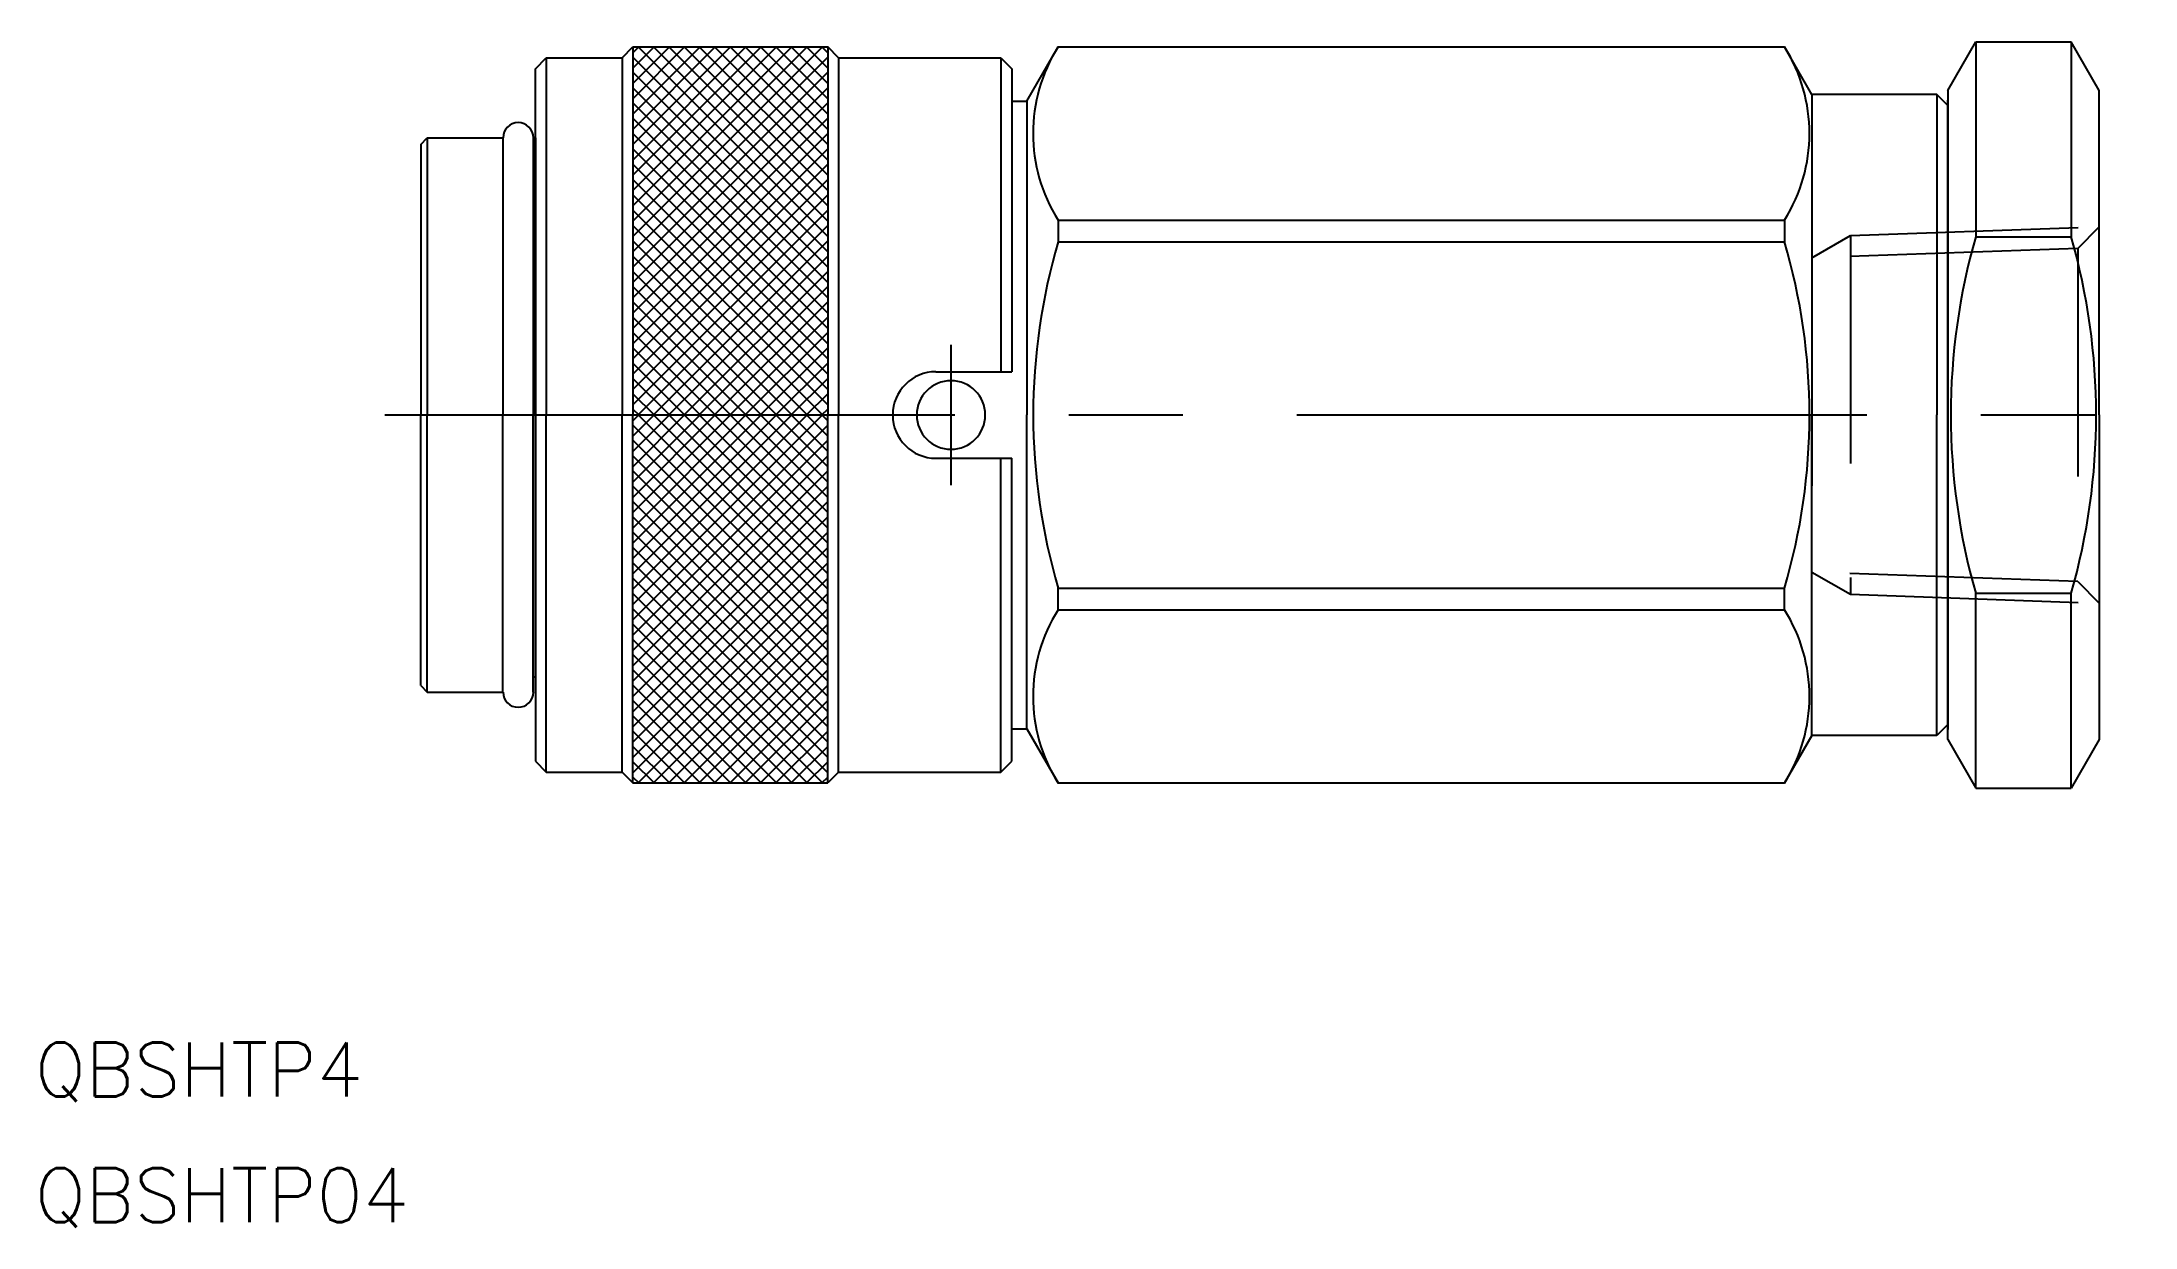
# Model space of a CAD drawing. Extents: x -21 to 96, y -45 to 21.
import ezdxf

# ---------------------------------------------------------------- set-up
doc = ezdxf.new("R2010")
doc.units = 0
doc.linetypes.add('CENTER', pattern=[50.8, 31.75, -6.35, 6.35, -6.35])
doc.linetypes.add('DASHED', pattern=[19.05, 12.7, -6.35])
doc.layers.get('0').update_dxf_attribs({"linetype": 'CONTINUOUS'})
doc.layers.add('CENTER', color=1, linetype='CENTER')
doc.styles.get("Standard").update_dxf_attribs({"font": 'txt.shx', "height": 3, "bigfont": 'bigfont.shx'})

msp = doc.modelspace()

# ---------------------------------------------------------------- linework, layer by layer
at = {"color": 7, "linetype": 'CONTINUOUS'}
for p, q in [((6.39, 19.29), (6.99, 19.9)), ((6.99, 19.9), (11.22, 19.9)), ((6.99, 19.9), (6.99, 0)), ((11.22, 19.9), (11.82, 20.5)), ((11.22, 19.9), (11.22, 0)), ((11.82, 20.5), (11.82, 0)), ((11.82, 20.5), (22.67, 20.5)), ((11.82, 9.94), (22.38, 20.5)), ((11.82, 10.79), (21.53, 20.5)), ((11.82, 16.76), (15.56, 20.5)), ((11.82, 11.65), (20.67, 20.5)), ((11.82, 12.5), (19.82, 20.5)), ((11.82, 13.35), (18.97, 20.5)), ((11.82, 14.2), (18.11, 20.5)), ((11.82, 15.06), (17.26, 20.5)), ((11.82, 15.91), (16.41, 20.5)), ((11.82, 18.47), (13.85, 20.5)), ((11.82, 19.32), (13, 20.5)), ((11.82, 20.17), (12.15, 20.5)), ((11.82, 17.61), (14.7, 20.5)), ((11.82, 19.94), (22.67, 9.09)), ((11.82, 9.09), (22.67, 19.94)), ((12.11, 20.5), (22.67, 9.94)), ((12.96, 20.5), (22.67, 10.79)), ((13.82, 20.5), (22.67, 11.65)), ((14.67, 20.5), (22.67, 12.5)), ((15.52, 20.5), (22.67, 13.35)), ((16.37, 20.5), (22.67, 14.2)), ((17.23, 20.5), (22.67, 15.06)), ((18.08, 20.5), (22.67, 15.91)), ((18.93, 20.5), (22.67, 16.76)), ((19.78, 20.5), (22.67, 17.61)), ((20.64, 20.5), (22.67, 18.47)), ((21.49, 20.5), (22.67, 19.32)), ((22.34, 20.5), (22.67, 20.17)), ((22.67, 20.5), (22.67, 0)), ((23.27, 19.9), (22.67, 20.5)), ((23.27, 19.9), (32.32, 19.9)), ((23.27, 19.9), (23.27, 0)), ((32.32, 19.9), (32.32, 2.41)), ((32.32, 19.9), (32.92, 19.29)), ((33.76, 17.49), (35.51, 20.5)), ((35.51, 20.5), (75.97, 20.5)), ((77.5, 17.85), (75.97, 20.5)), ((85.06, 18.07), (86.63, 20.78)), ((86.63, 20.78), (91.93, 20.78)), ((86.63, 20.78), (86.63, 9.93)), ((91.93, 20.78), (91.93, 9.93)), ((93.5, 18.07), (91.93, 20.78)), ((6.39, 0), (6.39, 19.29)), ((11.82, 19.09), (22.67, 8.23)), ((11.82, 8.23), (22.67, 19.09)), ((32.92, 19.29), (32.92, 2.41)), ((11.82, 18.23), (22.67, 7.38)), ((11.82, 7.38), (22.67, 18.23)), ((77.5, 17.85), (77.5, 0)), ((84.46, 17.85), (77.5, 17.85)), ((84.46, 17.85), (84.46, 0)), ((85.06, 17.24), (84.46, 17.85)), ((85.06, 18.07), (85.06, 0)), ((85.06, 0), (85.06, 17.53)), ((93.5, 0), (93.5, 18.07)), ((11.82, 17.38), (22.67, 6.53)), ((11.82, 6.53), (22.67, 17.38)), ((11.82, 16.53), (22.67, 5.68)), ((11.82, 5.68), (22.67, 16.53)), ((32.92, 17.49), (33.76, 17.49)), ((33.76, 17.49), (33.76, 0)), ((0, 15.07), (0.36, 15.44)), ((0.36, 15.44), (0.36, 0)), ((0.36, 15.44), (4.58, 15.44)), ((4.58, 15.44), (4.58, 0)), ((6.27, 15.44), (6.27, 0)), ((6.39, 15.44), (6.39, 0)), ((11.82, 15.68), (22.67, 4.82)), ((11.82, 4.82), (22.67, 15.68)), ((0, 15.07), (0, 0)), ((6.27, 14.59), (6.39, 14.59)), ((11.82, 14.82), (22.67, 3.97)), ((11.82, 3.97), (22.67, 14.82)), ((11.82, 13.97), (22.67, 3.12)), ((11.82, 3.12), (22.67, 13.97)), ((11.82, 13.12), (22.67, 2.27)), ((11.82, 2.27), (22.67, 13.12)), ((11.82, 12.27), (22.67, 1.41)), ((11.82, 1.41), (22.67, 12.27)), ((11.82, 11.41), (22.67, 0.56)), ((11.82, 0.56), (22.67, 11.41)), ((11.82, 10.56), (22.38, 0)), ((12.11, 0), (22.67, 10.56)), ((35.51, 10.85), (75.97, 10.85)), ((35.51, 10.85), (35.51, 9.65)), ((75.97, 10.85), (75.97, 9.65)), ((11.82, 9.71), (21.53, 0)), ((12.96, 0), (22.67, 9.71)), ((35.51, 9.65), (75.97, 9.65)), ((86.63, 9.93), (91.93, 9.93)), ((11.82, 8.85), (20.67, 0)), ((13.82, 0), (22.67, 8.85)), ((11.82, 8), (19.82, 0)), ((11.82, 7.15), (18.97, 0)), ((14.67, 0), (22.67, 8)), ((15.52, 0), (22.67, 7.15)), ((11.82, 6.3), (18.11, 0)), ((16.37, 0), (22.67, 6.3)), ((11.82, 5.44), (17.26, 0)), ((17.23, 0), (22.67, 5.44)), ((11.82, 4.59), (16.41, 0)), ((11.82, 3.74), (15.56, 0)), ((18.08, 0), (22.67, 4.59)), ((18.93, 0), (22.67, 3.74)), ((11.82, 2.89), (14.7, 0)), ((19.78, 0), (22.67, 2.89)), ((28.7, 2.41), (32.92, 2.41)), ((11.82, 2.03), (13.85, 0)), ((11.82, 1.18), (13, 0)), ((20.64, 0), (22.67, 2.03)), ((21.49, 0), (22.67, 1.18)), ((0, -15.07), (0, 0)), ((0.36, -15.44), (0.36, 0)), ((4.58, -15.44), (4.58, 0)), ((6.27, -15.44), (6.27, 0)), ((6.39, -15.44), (6.39, 0)), ((6.39, 0), (6.39, -19.29)), ((11.82, 0.33), (12.15, 0)), ((12.11, 0), (22.67, -10.56)), ((12.96, 0), (22.67, -9.71)), ((13.82, 0), (22.67, -8.85)), ((14.67, 0), (22.67, -8)), ((22.34, 0), (22.67, 0.33)), ((23.27, -19.9), (23.27, 0)), ((33.76, -17.49), (33.76, 0)), ((6.99, -19.9), (6.99, 0)), ((11.22, -19.9), (11.22, 0)), ((11.82, -20.5), (11.82, 0)), ((11.82, -10.56), (22.38, 0)), ((11.82, -9.71), (21.53, 0)), ((11.82, -8.85), (20.67, 0)), ((11.82, -8), (19.82, 0)), ((11.82, -7.15), (18.97, 0)), ((11.82, -6.3), (18.11, 0)), ((11.82, -5.44), (17.26, 0)), ((11.82, -4.59), (16.41, 0)), ((11.82, -2.03), (13.85, 0)), ((11.82, -1.18), (13, 0)), ((11.82, -0.33), (12.15, 0)), ((11.82, -3.74), (15.56, 0)), ((11.82, -2.89), (14.7, 0)), ((11.82, -11.41), (22.67, -0.56)), ((11.82, -0.56), (22.67, -11.41)), ((15.52, 0), (22.67, -7.15)), ((16.37, 0), (22.67, -6.3)), ((17.23, 0), (22.67, -5.44)), ((18.08, 0), (22.67, -4.59)), ((18.93, 0), (22.67, -3.74)), ((19.78, 0), (22.67, -2.89)), ((20.64, 0), (22.67, -2.03)), ((21.49, 0), (22.67, -1.18)), ((22.34, 0), (22.67, -0.33)), ((22.67, -20.5), (22.67, 0)), ((77.5, -17.85), (77.5, 0)), ((84.46, -17.85), (84.46, 0)), ((85.06, -18.07), (85.06, 0)), ((85.06, 0), (85.06, -17.53)), ((93.5, 0), (93.5, -18.07)), ((11.82, -12.27), (22.67, -1.41)), ((11.82, -1.41), (22.67, -12.27)), ((11.82, -13.12), (22.67, -2.27)), ((11.82, -2.27), (22.67, -13.12)), ((11.82, -13.97), (22.67, -3.12)), ((11.82, -3.12), (22.67, -13.97)), ((28.7, -2.41), (32.92, -2.41)), ((32.32, -19.9), (32.32, -2.41)), ((32.92, -19.29), (32.92, -2.41)), ((11.82, -14.82), (22.67, -3.97)), ((11.82, -3.97), (22.67, -14.82)), ((11.82, -15.68), (22.67, -4.82)), ((11.82, -4.82), (22.67, -15.68)), ((11.82, -16.53), (22.67, -5.68)), ((11.82, -5.68), (22.67, -16.53)), ((11.82, -17.38), (22.67, -6.53)), ((11.82, -6.53), (22.67, -17.38)), ((11.82, -18.23), (22.67, -7.38)), ((11.82, -7.38), (22.67, -18.23)), ((11.82, -19.09), (22.67, -8.23)), ((11.82, -8.23), (22.67, -19.09)), ((11.82, -19.94), (22.67, -9.09)), ((11.82, -9.09), (22.67, -19.94)), ((11.82, -9.94), (22.38, -20.5)), ((12.11, -20.5), (22.67, -9.94)), ((35.51, -9.65), (75.97, -9.65)), ((35.51, -10.85), (35.51, -9.65)), ((75.97, -10.85), (75.97, -9.65)), ((86.63, -9.93), (91.93, -9.93)), ((86.63, -20.78), (86.63, -9.93)), ((91.93, -20.78), (91.93, -9.93)), ((11.82, -10.79), (21.53, -20.5)), ((11.82, -11.65), (20.67, -20.5)), ((12.96, -20.5), (22.67, -10.79)), ((13.82, -20.5), (22.67, -11.65)), ((35.51, -10.85), (75.97, -10.85)), ((11.82, -12.5), (19.82, -20.5)), ((14.67, -20.5), (22.67, -12.5)), ((11.82, -13.35), (18.97, -20.5)), ((15.52, -20.5), (22.67, -13.35)), ((0, -15.07), (0.36, -15.44)), ((6.27, -14.59), (6.39, -14.59)), ((11.82, -14.2), (18.11, -20.5)), ((11.82, -15.06), (17.26, -20.5)), ((16.37, -20.5), (22.67, -14.2)), ((17.23, -20.5), (22.67, -15.06)), ((0.36, -15.44), (4.58, -15.44)), ((11.82, -15.91), (16.41, -20.5)), ((18.08, -20.5), (22.67, -15.91)), ((11.82, -16.76), (15.56, -20.5)), ((18.93, -20.5), (22.67, -16.76)), ((32.92, -17.49), (33.76, -17.49)), ((33.76, -17.49), (35.51, -20.5)), ((85.06, -17.24), (84.46, -17.85)), ((11.82, -17.61), (14.7, -20.5)), ((11.82, -18.47), (13.85, -20.5)), ((19.78, -20.5), (22.67, -17.61)), ((20.64, -20.5), (22.67, -18.47)), ((77.5, -17.85), (75.97, -20.5)), ((84.46, -17.85), (77.5, -17.85)), ((85.06, -18.07), (86.63, -20.78)), ((93.5, -18.07), (91.93, -20.78)), ((6.39, -19.29), (6.99, -19.9)), ((11.82, -19.32), (13, -20.5)), ((21.49, -20.5), (22.67, -19.32)), ((32.32, -19.9), (32.92, -19.29)), ((6.99, -19.9), (11.22, -19.9)), ((11.22, -19.9), (11.82, -20.5)), ((11.82, -20.17), (12.15, -20.5)), ((11.82, -20.5), (22.67, -20.5)), ((22.34, -20.5), (22.67, -20.17)), ((23.27, -19.9), (22.67, -20.5)), ((23.27, -19.9), (32.32, -19.9)), ((35.51, -20.5), (75.97, -20.5)), ((86.63, -20.78), (91.93, -20.78))]:
    msp.add_line(p, q, dxfattribs=at)
at = {"color": 3, "linetype": 'DASHED'}
for p, q in [((77.5, 8.76), (79.64, 9.99)), ((79.64, 9.99), (93.5, 10.48)), ((79.64, 9.99), (79.64, -9.99)), ((92.3, 9.27), (93.5, 10.48)), ((92.3, 9.27), (77.5, 8.76)), ((77.5, 8.76), (77.5, -8.76)), ((92.3, 9.27), (92.3, -9.27)), ((92.3, -9.27), (77.5, -8.76)), ((77.5, -8.76), (79.64, -9.99)), ((92.3, -9.27), (93.5, -10.48)), ((79.64, -9.99), (93.5, -10.48))]:
    msp.add_line(p, q, dxfattribs=at)
at = {"color": 7, "linetype": 'CONTINUOUS'}
for centre, radius, start, end in [((43.16, 15.68), 9.05, 147.7958, 212.2042), ((68.31, 15.68), 9.05, 327.7958, 32.2042), ((5.43, 15.44), 0.844, 0, 180), ((68.23, 0), 34.11, 163.5736, 180), ((43.25, 0), 34.11, 0, 16.4264), ((121.34, 0), 36.11, 164.0359, 180.0023), ((57.22, 0), 36.11, 359.9977, 15.9641), ((28.7, 0), 2.41, 90, 180), ((29.54, 0), 1.91, 0, 180), ((28.7, 0), 2.41, 180, 270), ((29.54, 0), 1.91, 180, 0), ((68.23, 0), 34.11, 180, 196.4264), ((121.34, 0), 36.11, 179.9977, 195.9641), ((43.25, 0), 34.11, 343.5736, 0), ((57.22, 0), 36.11, 344.0359, 0.0023), ((43.16, -15.68), 9.05, 147.7958, 212.2042), ((68.31, -15.68), 9.05, 327.7958, 32.2042), ((5.43, -15.44), 0.844, 180, 0)]:
    msp.add_arc(centre, radius, start, end, dxfattribs=at)
at = {"layer": 'CENTER', "color": 1, "linetype": 'CENTER'}
for p, q in [((29.54, -3.91), (29.54, 3.91)), ((-2, 0), (95.5, 0))]:
    msp.add_line(p, q, dxfattribs=at)

# ---------------------------------------------------------------- texts
at = {"color": 7, "linetype": 'CONTINUOUS'}
for s, p in [('QBSHTP4', (-21.49, -37.96)), ('QBSHTP04', (-21.49, -44.96))]:
    msp.add_text(s, height=3, dxfattribs=at).set_placement(p)

doc.saveas('drawing.dxf')
